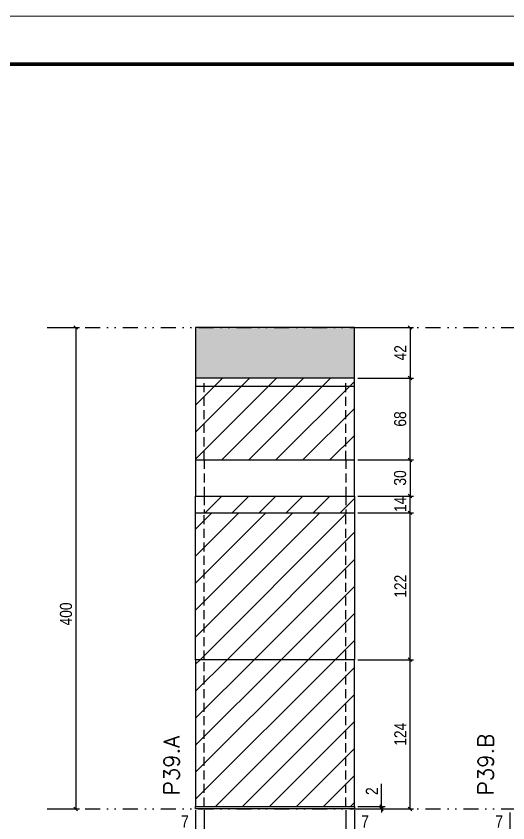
# Model space of a CAD drawing. Extents: x 28748 to 35002, y 14885 to 43501.
# Drawn here: x 33926 to 34334, y 34790 to 35461 of the extents above; entities that cross this region are included whole.
import ezdxf

# ---------------------------------------------------------------- set-up
doc = ezdxf.new("R2010")
doc.units = 0
for name, pattern in [('DASHED', [0.75, 0.5, -0.25]), ('DIVIDE2', [0.625, 0.25, -0.125, 0, -0.125, 0, -0.125]), ('HIDDEN', [0.375, 0.25, -0.125])]:
    doc.linetypes.add(name, pattern=pattern)
for name, color, linetype in [('COTA', 241, 'Continuous'), ('FUNDOS', 1, 'Continuous'), ('Nível', 160, 'Continuous'), ('Painéis', 200, 'Continuous'), ('SARR_2.2x7', 40, 'Continuous'), ('Sarrafo de Pressão', 42, 'HIDDEN')]:
    doc.layers.add(name, color=color, linetype=linetype)
for name, color, linetype, lineweight in [('Folhas', 255, 'Continuous', 9), ('Hachura', 251, 'Continuous', 9), ('SARRAFO DE PRESSAO', 251, 'DASHED', 9), ('Texto Seção', 7, 'Continuous', 15)]:
    doc.layers.add(name, color=color, linetype=linetype, lineweight=lineweight)
doc.styles.add('COTA TECNICA', font='techl___.ttf', dxfattribs={"height": 10})
doc.styles.add('COTA TECNICA-50', font='techl___.ttf', dxfattribs={"height": 10})
doc.styles.add('REGUA-120', font='ROMANS.shx', dxfattribs={"height": 15})
doc.dimstyles.new('COTA PAINEL-50', dxfattribs={"dimtxt": 10, "dimasz": 3, "dimexe": 3, "dimexo": 3, "dimgap": 3, "dimtad": 1, "dimdec": 1, "dimzin": 12, "dimdsep": 46, "dimtxsty": 'COTA TECNICA-50', "dimblk1": 'OBLIQUE', "dimblk2": 'OBLIQUE', "dimsah": 1, "dimcen": 0.9, "dimclrd": 4, "dimclre": 4, "dimclrt": 240, "dimadec": 1, "dimazin": 3, "dimtfac": 1, "dimtdec": 1, "dimtmove": 0, "dimatfit": 3, "dimfxl": 1, "dimtolj": 1, "dimtzin": 12, "dimarcsym": 0})
doc.dimstyles.new('PAINEL', dxfattribs={"dimtxt": 10, "dimasz": 3, "dimexe": 3, "dimexo": 3, "dimgap": 3, "dimtad": 1, "dimdec": 1, "dimzin": 12, "dimdsep": 46, "dimtxsty": 'COTA TECNICA', "dimblk1": 'OBLIQUE', "dimblk2": 'OBLIQUE', "dimsah": 1, "dimcen": 0.9, "dimclrd": 4, "dimclre": 4, "dimclrt": 240, "dimadec": 1, "dimazin": 3, "dimtfac": 1, "dimtdec": 1, "dimtmove": 0, "dimatfit": 3, "dimfxl": 1, "dimtolj": 1, "dimtzin": 12, "dimarcsym": 0})
pattern_1 = [(45, (-98729.064, 2517.664), (-11.2253202, 11.2253202), [])]

# ---------------------------------------------------------------- blocks, each defined once
blk = doc.blocks.new('9999999999')
at = {"layer": 'Folhas'}
blk.add_lwpolyline([(98138.98, 34190.21), (99623.98, 34190.21), (99623.98, 35240.21), (98138.98, 35240.21)], close=True, dxfattribs=at)
at = {"layer": 'Folhas', "color": 30, "const_width": 3}
blk.add_lwpolyline([(98213.98, 34230.21), (99583.98, 34230.21), (99583.98, 35200.21), (98213.98, 35200.21)], close=True, dxfattribs=at)
blk = doc.blocks.new('_Oblique')
at = {"color": 0, "linetype": 'ByBlock', "lineweight": -2}
blk.add_line((-0.5, -0.5), (0.5, 0.5), dxfattribs=at)
blk = doc.blocks.new('*D1631')
at = {"layer": 'COTA', "color": 4, "linetype": 'ByBlock', "lineweight": -2, "transparency": 16777216}
for p, q in [((33954.5, 35202), (33978.22, 35202)), ((33975.22, 35202), (33975.22, 34802)), ((33954.5, 34802), (33978.22, 34802))]:
    blk.add_line(p, q, dxfattribs=at)
at = {"layer": 'Defpoints', "color": 0, "linetype": 'ByBlock', "transparency": 16777216}
for p in [(33951.5, 35202), (33951.5, 34802), (33975.22, 34802)]:
    blk.add_point(p, dxfattribs=at)
at = {"layer": 'COTA', "color": 4, "linetype": 'ByBlock', "lineweight": -2, "transparency": 16777216, "xscale": 3, "yscale": 3, "zscale": 3}
for p, rotation in [((33975.22, 35202), 90), ((33975.22, 34802), 270)]:
    blk.add_blockref('_Oblique', p, dxfattribs=dict(at, rotation=rotation))
at = {"layer": 'COTA', "color": 240, "linetype": 'ByBlock', "transparency": 16777216, "insert": (33967.11, 34964), "char_height": 10, "attachment_point": 5, "rotation": 90, "style": 'COTA TECNICA'}
blk.add_mtext('\\A1;400', dxfattribs=at)
blk = doc.blocks.new('*D751')
at = {"layer": 'COTA', "color": 4, "lineweight": -2, "transparency": 16777216}
for p, q in [((34074.8, 34801), (34074.8, 34746.83)), ((34206.8, 34801), (34206.8, 34746.83)), ((34074.8, 34749.83), (34206.8, 34749.83))]:
    blk.add_line(p, q, dxfattribs=at)
at = {"layer": 'Defpoints', "color": 0, "transparency": 16777216}
for p in [(34074.8, 34804), (34206.8, 34804), (34206.8, 34749.83)]:
    blk.add_point(p, dxfattribs=at)
at = {"layer": 'COTA', "color": 4, "lineweight": -2, "transparency": 16777216, "xscale": 3, "yscale": 3, "zscale": 3, "rotation": 180}
blk.add_blockref('_Oblique', (34074.8, 34749.83), dxfattribs=at)
at = {"layer": 'COTA', "color": 4, "lineweight": -2, "transparency": 16777216, "xscale": 3, "yscale": 3, "zscale": 3}
blk.add_blockref('_Oblique', (34206.8, 34749.83), dxfattribs=at)
at = {"layer": 'COTA', "color": 240, "transparency": 16777216, "insert": (34140.8, 34758.05), "char_height": 10, "attachment_point": 5, "style": 'COTA TECNICA'}
blk.add_mtext('\\A1;132', dxfattribs=at)
blk = doc.blocks.new('*D752')
at = {"layer": 'COTA', "color": 4, "lineweight": -2, "transparency": 16777216}
for p, q in [((34209.8, 34926), (34256.04, 34926)), ((34253.04, 34802), (34253.04, 34926)), ((34209.8, 34802), (34256.04, 34802))]:
    blk.add_line(p, q, dxfattribs=at)
at = {"layer": 'Defpoints', "color": 0, "transparency": 16777216}
for p in [(34206.8, 34926), (34253.04, 34926), (34206.8, 34802)]:
    blk.add_point(p, dxfattribs=at)
at = {"layer": 'COTA', "color": 4, "lineweight": -2, "transparency": 16777216, "xscale": 3, "yscale": 3, "zscale": 3}
for p, rotation in [((34253.04, 34926), 90), ((34253.04, 34802), 270)]:
    blk.add_blockref('_Oblique', p, dxfattribs=dict(at, rotation=rotation))
at = {"layer": 'COTA', "color": 240, "transparency": 16777216, "insert": (34244.96, 34864), "char_height": 10, "attachment_point": 5, "rotation": 90, "style": 'COTA TECNICA-50'}
blk.add_mtext('\\A1;124', dxfattribs=at)
blk = doc.blocks.new('*D753')
at = {"layer": 'COTA', "color": 4, "lineweight": -2, "transparency": 16777216}
for p, q in [((34229.32, 34804), (34229.32, 34822.8)), ((34209.8, 34804), (34232.32, 34804)), ((34229.32, 34802), (34229.32, 34804)), ((34209.8, 34802), (34232.32, 34802)), ((34229.32, 34802), (34229.32, 34799))]:
    blk.add_line(p, q, dxfattribs=at)
at = {"layer": 'Defpoints', "color": 0, "transparency": 16777216}
for p in [(34206.8, 34804), (34206.8, 34802), (34229.32, 34802)]:
    blk.add_point(p, dxfattribs=at)
at = {"layer": 'COTA', "color": 4, "lineweight": -2, "transparency": 16777216, "xscale": 3, "yscale": 3, "zscale": 3}
for p, rotation in [((34229.32, 34804), 270), ((34229.32, 34802), 90)]:
    blk.add_blockref('_Oblique', p, dxfattribs=dict(at, rotation=rotation))
at = {"layer": 'COTA', "color": 240, "transparency": 16777216, "insert": (34221.32, 34816.75), "char_height": 10, "attachment_point": 5, "rotation": 90, "style": 'COTA TECNICA-50'}
blk.add_mtext('\\A1;2', dxfattribs=at)
blk = doc.blocks.new('*D754')
at = {"layer": 'COTA', "color": 4, "linetype": 'ByBlock', "lineweight": -2, "transparency": 16777216}
for p, q in [((34209.8, 35048), (34256.04, 35048)), ((34253.04, 34926), (34253.04, 35048)), ((34209.8, 34926), (34256.04, 34926))]:
    blk.add_line(p, q, dxfattribs=at)
at = {"layer": 'Defpoints', "color": 0, "linetype": 'ByBlock', "transparency": 16777216}
for p in [(34206.8, 35048), (34253.04, 35048), (34206.8, 34926)]:
    blk.add_point(p, dxfattribs=at)
at = {"layer": 'COTA', "color": 4, "linetype": 'ByBlock', "lineweight": -2, "transparency": 16777216, "xscale": 3, "yscale": 3, "zscale": 3}
for p, rotation in [((34253.04, 35048), 90), ((34253.04, 34926), 270)]:
    blk.add_blockref('_Oblique', p, dxfattribs=dict(at, rotation=rotation))
at = {"layer": 'COTA', "color": 240, "linetype": 'ByBlock', "transparency": 16777216, "insert": (34244.98, 34987), "char_height": 10, "attachment_point": 5, "rotation": 90, "style": 'COTA TECNICA'}
blk.add_mtext('\\A1;122', dxfattribs=at)
blk = doc.blocks.new('*D755')
at = {"layer": 'COTA', "color": 4, "lineweight": -2, "transparency": 16777216}
for p, q in [((34074.8, 34799), (34074.8, 34780.49)), ((34081.8, 34801), (34081.8, 34780.49)), ((34074.8, 34783.49), (34060.07, 34783.49)), ((34081.8, 34783.49), (34074.8, 34783.49))]:
    blk.add_line(p, q, dxfattribs=at)
at = {"layer": 'Defpoints', "color": 0, "transparency": 16777216}
for p in [(34081.8, 34804), (34074.8, 34802), (34074.8, 34783.49)]:
    blk.add_point(p, dxfattribs=at)
at = {"layer": 'COTA', "color": 4, "lineweight": -2, "transparency": 16777216, "xscale": 3, "yscale": 3, "zscale": 3, "rotation": 180}
blk.add_blockref('_Oblique', (34074.8, 34783.49), dxfattribs=at)
at = {"layer": 'COTA', "color": 4, "lineweight": -2, "transparency": 16777216, "xscale": 3, "yscale": 3, "zscale": 3}
blk.add_blockref('_Oblique', (34081.8, 34783.49), dxfattribs=at)
at = {"layer": 'COTA', "color": 240, "transparency": 16777216, "insert": (34065.93, 34791.56), "char_height": 10, "attachment_point": 5, "style": 'COTA TECNICA-50'}
blk.add_mtext('\\A1;7', dxfattribs=at)
blk = doc.blocks.new('*D756')
at = {"layer": 'COTA', "color": 4, "lineweight": -2, "transparency": 16777216}
for p, q in [((34199.8, 34801), (34199.8, 34780.49)), ((34206.8, 34799), (34206.8, 34780.49)), ((34199.8, 34783.49), (34206.8, 34783.49)), ((34206.8, 34783.49), (34221.53, 34783.49))]:
    blk.add_line(p, q, dxfattribs=at)
at = {"layer": 'Defpoints', "color": 0, "transparency": 16777216}
for p in [(34199.8, 34804), (34206.8, 34802), (34206.8, 34783.49)]:
    blk.add_point(p, dxfattribs=at)
at = {"layer": 'COTA', "color": 4, "lineweight": -2, "transparency": 16777216, "xscale": 3, "yscale": 3, "zscale": 3, "rotation": 180}
blk.add_blockref('_Oblique', (34199.8, 34783.49), dxfattribs=at)
at = {"layer": 'COTA', "color": 4, "lineweight": -2, "transparency": 16777216, "xscale": 3, "yscale": 3, "zscale": 3}
blk.add_blockref('_Oblique', (34206.8, 34783.49), dxfattribs=at)
at = {"layer": 'COTA', "color": 240, "transparency": 16777216, "insert": (34215.66, 34791.56), "char_height": 10, "attachment_point": 5, "style": 'COTA TECNICA-50'}
blk.add_mtext('\\A1;7', dxfattribs=at)
blk = doc.blocks.new('*D1653')
at = {"layer": 'Defpoints', "color": 0, "linetype": 'ByBlock', "transparency": 16777216}
for p in [(34206.8, 35160), (34253.04, 35160), (34206.8, 35092)]:
    blk.add_point(p, dxfattribs=at)
at = {"layer": 'FUNDOS', "color": 4, "linetype": 'ByBlock', "lineweight": -2, "transparency": 16777216}
for p, q in [((34209.8, 35160), (34256.04, 35160)), ((34253.04, 35092), (34253.04, 35160)), ((34209.8, 35092), (34256.04, 35092))]:
    blk.add_line(p, q, dxfattribs=at)
at = {"layer": 'FUNDOS', "color": 4, "linetype": 'ByBlock', "lineweight": -2, "transparency": 16777216, "xscale": 3, "yscale": 3, "zscale": 3}
for p, rotation in [((34253.04, 35160), 90), ((34253.04, 35092), 270)]:
    blk.add_blockref('_Oblique', p, dxfattribs=dict(at, rotation=rotation))
at = {"layer": 'FUNDOS', "color": 240, "linetype": 'ByBlock', "transparency": 16777216, "insert": (34244.91, 35126), "char_height": 10, "attachment_point": 5, "rotation": 90, "style": 'COTA TECNICA'}
blk.add_mtext('\\A1;68', dxfattribs=at)
blk = doc.blocks.new('*D761')
at = {"layer": 'COTA', "color": 4, "lineweight": -2, "transparency": 16777216}
for p, q in [((34336.02, 34799), (34336.02, 34780.49)), ((34343.02, 34801), (34343.02, 34780.49)), ((34336.02, 34783.49), (34321.28, 34783.49)), ((34343.02, 34783.49), (34336.02, 34783.49))]:
    blk.add_line(p, q, dxfattribs=at)
at = {"layer": 'Defpoints', "color": 0, "transparency": 16777216}
for p in [(34343.02, 34804), (34336.02, 34802), (34336.02, 34783.49)]:
    blk.add_point(p, dxfattribs=at)
at = {"layer": 'COTA', "color": 4, "lineweight": -2, "transparency": 16777216, "xscale": 3, "yscale": 3, "zscale": 3, "rotation": 180}
blk.add_blockref('_Oblique', (34336.02, 34783.49), dxfattribs=at)
at = {"layer": 'COTA', "color": 4, "lineweight": -2, "transparency": 16777216, "xscale": 3, "yscale": 3, "zscale": 3}
blk.add_blockref('_Oblique', (34343.02, 34783.49), dxfattribs=at)
at = {"layer": 'COTA', "color": 240, "transparency": 16777216, "insert": (34327.15, 34791.56), "char_height": 10, "attachment_point": 5, "style": 'COTA TECNICA-50'}
blk.add_mtext('\\A1;7', dxfattribs=at)
blk = doc.blocks.new('*D2041')
at = {"layer": 'COTA', "color": 4, "lineweight": -2, "transparency": 16777216}
for p, q in [((34209.8, 35202), (34256.04, 35202)), ((34253.04, 35202), (34253.04, 35160)), ((34209.8, 35160), (34256.04, 35160))]:
    blk.add_line(p, q, dxfattribs=at)
at = {"layer": 'Defpoints', "color": 0, "transparency": 16777216}
for p in [(34206.8, 35202), (34206.8, 35160), (34253.04, 35160)]:
    blk.add_point(p, dxfattribs=at)
at = {"layer": 'COTA', "color": 4, "lineweight": -2, "transparency": 16777216, "xscale": 3, "yscale": 3, "zscale": 3}
for p, rotation in [((34253.04, 35202), 90), ((34253.04, 35160), 270)]:
    blk.add_blockref('_Oblique', p, dxfattribs=dict(at, rotation=rotation))
at = {"layer": 'COTA', "color": 240, "transparency": 16777216, "insert": (34244.96, 35181), "char_height": 10, "attachment_point": 5, "rotation": 90, "style": 'COTA TECNICA-50'}
blk.add_mtext('\\A1;42', dxfattribs=at)
blk = doc.blocks.new('*D2426')
at = {"layer": 'COTA', "color": 4, "lineweight": -2, "transparency": 16777216}
for p, q in [((34209.8, 35062), (34256.04, 35062)), ((34253.04, 35048), (34253.04, 35062)), ((34209.8, 35048), (34256.04, 35048))]:
    blk.add_line(p, q, dxfattribs=at)
at = {"layer": 'Defpoints', "color": 0, "transparency": 16777216}
for p in [(34206.8, 35062), (34253.04, 35062), (34206.8, 35048)]:
    blk.add_point(p, dxfattribs=at)
at = {"layer": 'COTA', "color": 4, "lineweight": -2, "transparency": 16777216, "xscale": 3, "yscale": 3, "zscale": 3}
for p, rotation in [((34253.04, 35062), 90), ((34253.04, 35048), 270)]:
    blk.add_blockref('_Oblique', p, dxfattribs=dict(at, rotation=rotation))
at = {"layer": 'COTA', "color": 240, "transparency": 16777216, "insert": (34244.96, 35055), "char_height": 10, "attachment_point": 5, "rotation": 90, "style": 'COTA TECNICA'}
blk.add_mtext('\\A1;14', dxfattribs=at)
blk = doc.blocks.new('*D2589')
at = {"layer": 'COTA', "color": 4, "lineweight": -2, "transparency": 16777216}
for p, q in [((34209.8, 35092), (34256.04, 35092)), ((34253.04, 35092), (34253.04, 35062)), ((34209.8, 35062), (34256.04, 35062))]:
    blk.add_line(p, q, dxfattribs=at)
at = {"layer": 'Defpoints', "color": 0, "transparency": 16777216}
for p in [(34206.8, 35092), (34206.8, 35062), (34253.04, 35062)]:
    blk.add_point(p, dxfattribs=at)
at = {"layer": 'COTA', "color": 4, "lineweight": -2, "transparency": 16777216, "xscale": 3, "yscale": 3, "zscale": 3}
for p, rotation in [((34253.04, 35092), 90), ((34253.04, 35062), 270)]:
    blk.add_blockref('_Oblique', p, dxfattribs=dict(at, rotation=rotation))
at = {"layer": 'COTA', "color": 240, "transparency": 16777216, "insert": (34244.82, 35077), "char_height": 10, "attachment_point": 5, "rotation": 90, "style": 'COTA TECNICA'}
blk.add_mtext('\\A1;30', dxfattribs=at)

msp = doc.modelspace()

# ---------------------------------------------------------------- hatches: boundary and pattern name
at = {"layer": 'COTA', "linetype": 'ByBlock'}
h = msp.add_hatch(dxfattribs=at)
h.set_pattern_fill('AR-CONC', color=256, scale=0.03)
h.set_pattern_definition([(50, (0, 76), (5.46554007, -0.47817257), [0.5715, -6.2865]), (355, (0, 76), (-1.05730264, 5.73170536), [0.4572, -5.0292175]), (100.451445, (0.4555, 75.96), (4.4082374, 5.25353256), [0.48570026, -5.34270734]), (46.1842, (0, 77.524), (8.1323712, -1.2612698), [0.85725, -9.42975]), (96.635558, (0.678, 77.419), (7.122124, 7.4227837), [0.7285507, -8.0140682]), (351.184151, (0, 77.524), (7.122124, 7.4227837), [0.685799, -7.543792]), (21, (0.762, 77.143), (4.54843174, -3.06795595), [0.5715, -6.2865]), (326, (0.762, 77.143), (1.85406085, 5.525639), [0.4572, -5.0292]), (71.451445, (1.141, 76.8873), (6.4024926, 2.45768307), [0.48570026, -5.3426981]), (37.5, (0, 76), (0.0926581, 2.53665117), [0, -4.96824, 0, -5.1054, 0, -5.04825]), (7.5, (0, 76), (2.00458988, 3.00541724), [0, -2.91084, 0, -4.85394, 0, -1.92405]), (327.5, (-1.6993, 76), (4.067717855, -0.17186232), [0, -1.905, 0, -5.9436, 0, -7.8867]), (317.5, (-2.4613, 76), (4.44387544, 0.76279473), [0, -2.4765, 0, -3.94716, 0, -5.6007])])
h.paths.add_polyline_path([(34206.8, 35160), (34206.8, 35202), (34074.8, 35202), (34074.8, 35160), (34119.8, 35160)])
at = {"layer": 'Hachura'}
h = msp.add_hatch(dxfattribs=at)
h.set_pattern_fill('ANSI31', color=256, scale=5)
h.set_pattern_definition([(45, (0, 30), (-11.22532, 11.22532), [])])
h.paths.add_polyline_path([(34206.8, 35160), (34119.8, 35160), (34074.8, 35160), (34074.8, 35092), (34206.8, 35092)])
h = msp.add_hatch(dxfattribs=at)
h.set_pattern_fill('ANSI31', color=256, scale=5)
h.paths.add_polyline_path([(34206.8, 35062), (34074.8, 35062), (34074.8, 35048), (34206.8, 35048)])
at = {"layer": 'Hachura', "linetype": 'ByBlock'}
h = msp.add_hatch(dxfattribs=at)
h.set_pattern_fill('ANSI31', color=256, scale=5)
h.set_pattern_definition(pattern_1)
h.paths.add_polyline_path([(34206.8, 35048), (34074.8, 35048), (34074.8, 34926), (34206.8, 34926)])
h = msp.add_hatch(dxfattribs=at)
h.set_pattern_fill('ANSI31', color=256, scale=5)
h.set_pattern_definition(pattern_1)
h.paths.add_polyline_path([(34206.8, 34926), (34074.8, 34926), (34074.8, 34804), (34206.8, 34804)])

# ---------------------------------------------------------------- linework, layer by layer
at = {"layer": 'COTA', "linetype": 'ByBlock'}
for p, q in [((34206.8, 35202), (34074.8, 35202)), ((34074.8, 35202), (34074.8, 35160)), ((34206.8, 35160), (34206.8, 35202))]:
    msp.add_line(p, q, dxfattribs=at)
at = {"layer": 'Nível', "color": 4, "linetype": 'DIVIDE2', "ltscale": 50}
for p, q in [((33951.5, 35202), (34961.84, 35202)), ((33951.5, 34802), (34961.84, 34802))]:
    msp.add_line(p, q, dxfattribs=at)
at = {"layer": 'Painéis'}
for p, q in [((34119.8, 35160), (34074.8, 35160)), ((34074.8, 35160), (34074.8, 35092)), ((34206.8, 35160), (34119.8, 35160)), ((34119.8, 35160), (34119.8, 35160)), ((34206.8, 35092), (34206.8, 35160)), ((34074.8, 35092), (34206.8, 35092)), ((34074.8, 35092), (34074.8, 35062)), ((34206.8, 35062), (34206.8, 35092)), ((34074.8, 35048), (34074.8, 35062)), ((34074.8, 35062), (34206.8, 35062)), ((34206.8, 35062), (34206.8, 35048))]:
    msp.add_line(p, q, dxfattribs=at)
for points in [[(34206.8, 34926), (34074.8, 34926), (34074.8, 35048), (34206.8, 35048)], [(34074.8, 34804), (34206.8, 34804), (34206.8, 34926), (34074.8, 34926)], [(34074.8, 34804), (34206.8, 34804), (34206.8, 34802), (34074.8, 34802)]]:
    msp.add_lwpolyline(points, close=True, dxfattribs=at)
at = {"layer": 'SARR_2.2x7'}
msp.add_line((34206.8, 35153), (34074.8, 35153), dxfattribs=at)
at = {"layer": 'Sarrafo de Pressão', "ltscale": 30}
for p, q in [((34081.8, 35092), (34081.8, 35160)), ((34199.8, 35092), (34199.8, 35160)), ((34081.8, 35092), (34081.8, 35062)), ((34199.8, 35092), (34199.8, 35062)), ((34081.8, 35062), (34081.8, 35048)), ((34199.8, 35062), (34199.8, 35048)), ((34081.8, 34926), (34081.8, 35048)), ((34199.8, 34926), (34199.8, 35048)), ((34081.8, 34804), (34081.8, 34926)), ((34199.8, 34804), (34199.8, 34926))]:
    msp.add_line(p, q, dxfattribs=at)

# ---------------------------------------------------------------- block references
at = {"layer": 'SARRAFO DE PRESSAO', "color": 6, "linetype": 'ByBlock'}
msp.add_blockref('9999999999', (-64622.14, 220.51), dxfattribs=at)

# ---------------------------------------------------------------- texts
at = {"layer": 'Texto Seção', "char_height": 13, "width": 285.3299, "attachment_point": 7, "rotation": 90, "style": 'REGUA-120'}
for s, insert in [('P39.B', (34322.54, 34813.25)), ('P39.A', (34061.33, 34813.25))]:
    msp.add_mtext(s, dxfattribs=dict(at, insert=insert))

# ---------------------------------------------------------------- dimensions: what is measured, and where the dimension line sits
at = {"layer": 'COTA', "linetype": 'ByBlock'}
dim = msp.add_linear_dim(base=(33975.22, 34802), p1=(33951.5, 35202), p2=(33951.5, 34802), angle=90, dimstyle='PAINEL', dxfattribs=at)
dim.commit()
dim.dimension.update_dxf_attribs({"geometry": '*D1631', "text_midpoint": (33975.22, 34964), "dimtype": 160})
at = {"layer": 'COTA'}
for base, p1, p2, angle, dimstyle, picture, middle in [((34253.04, 35160), (34206.8, 35202), (34206.8, 35160), 90, 'COTA PAINEL-50', '*D2041', (34244.96, 35181)), ((34253.04, 35062), (34206.8, 35092), (34206.8, 35062), 90, 'PAINEL', '*D2589', (34244.82, 35077)), ((34253.04, 34926), (34206.8, 34802), (34206.8, 34926), 90, 'COTA PAINEL-50', '*D752', (34244.96, 34864)), ((34074.8, 34783.49), (34081.8, 34804), (34074.8, 34802), 180, 'COTA PAINEL-50', '*D755', (34065.93, 34791.56)), ((34336.02, 34783.49), (34343.02, 34804), (34336.02, 34802), 180, 'COTA PAINEL-50', '*D761', (34327.15, 34791.56))]:
    dim = msp.add_linear_dim(base=base, p1=p1, p2=p2, angle=angle, dimstyle=dimstyle, dxfattribs=at)
    dim.commit()
    dim.dimension.update_dxf_attribs({"geometry": picture, "text_midpoint": middle})
for base, p1, p2, dimstyle, picture, middle in [((34253.04, 35062), (34206.8, 35048), (34206.8, 35062), 'PAINEL', '*D2426', (34253.04, 35055)), ((34229.32, 34802), (34206.8, 34804), (34206.8, 34802), 'COTA PAINEL-50', '*D753', (34229.32, 34816.75))]:
    dim = msp.add_linear_dim(base=base, p1=p1, p2=p2, angle=90, dimstyle=dimstyle, dxfattribs=at)
    dim.commit()
    dim.dimension.update_dxf_attribs({"geometry": picture, "text_midpoint": middle, "dimtype": 160})
at = {"layer": 'COTA', "linetype": 'ByBlock'}
dim = msp.add_linear_dim(base=(34253.04, 35048), p1=(34206.8, 34926), p2=(34206.8, 35048), angle=90, dimstyle='PAINEL', dxfattribs=at)
dim.commit()
dim.dimension.update_dxf_attribs({"geometry": '*D754', "text_midpoint": (34244.98, 34987)})
at = {"layer": 'COTA'}
dim = msp.add_linear_dim(base=(34206.8, 34749.83), p1=(34074.8, 34804), p2=(34206.8, 34804), dimstyle='PAINEL', override={"dimarcsym": 2}, dxfattribs=at)
dim.commit()
dim.dimension.update_dxf_attribs({"geometry": '*D751', "text_midpoint": (34140.8, 34758.05)})
dim = msp.add_linear_dim(base=(34206.8, 34783.49), p1=(34199.8, 34804), p2=(34206.8, 34802), dimstyle='COTA PAINEL-50', dxfattribs=at)
dim.commit()
dim.dimension.update_dxf_attribs({"geometry": '*D756', "text_midpoint": (34215.66, 34791.56)})
at = {"layer": 'FUNDOS', "linetype": 'ByBlock'}
dim = msp.add_linear_dim(base=(34253.04, 35160), p1=(34206.8, 35092), p2=(34206.8, 35160), angle=90, dimstyle='PAINEL', dxfattribs=at)
dim.commit()
dim.dimension.update_dxf_attribs({"geometry": '*D1653', "text_midpoint": (34244.91, 35126)})

doc.saveas('drawing.dxf')
